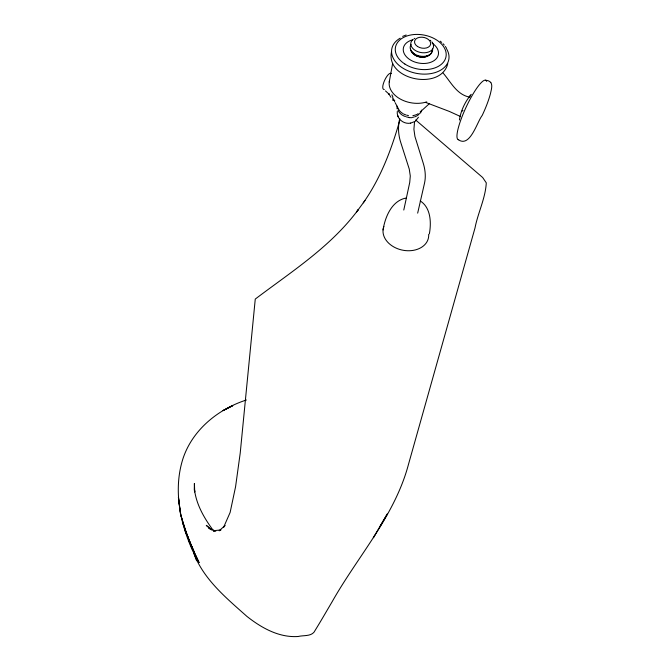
<?xml version="1.0" encoding="UTF-8"?>
<svg xmlns="http://www.w3.org/2000/svg" width="670" height="670" viewBox="0 0 670 670"><rect width="100%" height="100%" fill="white"/><g stroke="black" fill="none" stroke-linecap="round" stroke-linejoin="round"><path stroke-width="1" d="M194.283 490.264L194.401 483.48L194.719 492.023L194.535 489.996C196.544 505.415 204.819 519.066 213.898 531.344M459.419 120.047C460.793 110.676 465.156 101.538 471.253 94.319M392.704 96.212L392.88 100.441L394.756 100.366M447.794 63.633C441.103 91.028 385.51 80.165 391.498 51.825M414.496 122.367L413.909 129.293L414.939 136.521L423.206 163.112C425.207 169.56 425.994 176.511 424.52 183.153L417.67 213.135M389.253 81.949L392.612 63.591M397.092 106.111L397.05 108.833M397.595 108.573L397.653 108.255M399.739 118.556C397.737 126.504 398.265 134.93 400.819 142.693L409.261 169.1L410.283 175.992L409.739 182.433L403.784 210.037M383.056 229.961C385.091 216.912 391.891 200.405 406.464 197.968M429.361 233.872C431.396 222.649 430.902 207.708 420.232 200.933M421.589 110.131L420.567 113.146M399.722 120.642C391.414 149.511 380.736 178.178 363.257 202.859M469.77 97.158L470.348 95.249M389.58 80.408L389.505 80.635A24.907 17.085 10.6 0 0 399.982 98.867A24.907 17.085 10.6 0 0 426.757 101.882M418.44 117.242L415.241 121.345L410.526 123.154M192.935 550.841C202.248 578.319 225.932 597.707 246.92 616.4C261.467 627.865 278.963 637.798 298.116 636.5C303.812 635.018 312.304 636.91 315.193 630.261C320.98 620.931 326.424 611.392 332.019 601.945C357.68 556.41 394.655 516.109 408.39 464.695L475.005 227.968C477.911 212.859 485.482 198.236 486.278 182.851L482.676 177.517L415.651 119.989M379.58 527.206L387.26 514.016L373.349 537.734L374.739 535.38M365.033 200.456L356.532 212.005L358.308 209.593C330.913 246.694 291.425 271.677 255.262 299.071L240.22 453.079L235.572 486.747L230.12 512.475L223.638 527.223L224.86 525.699M429.57 103.465L420.065 112.116M225.003 525.548L219.165 530.782L220.958 529.937L213.429 530.715L214.995 531.009M461.488 111.597L462.945 110.466M384.295 89.604C379.295 89.361 387.578 71.137 391.355 73.449M402.637 36.373L406.171 34.999M246.409 399.99C218.269 409.069 192.809 429.545 183.136 458.146C173.178 488.69 179.686 521.813 192.541 550.472M410.626 123.138C403.549 124.503 396.38 118.623 397.293 111.304M411.891 117.686L409.069 117.635M469.318 97.091C456.563 94.403 450.885 82.083 443.138 73.089M215.773 531.159L208.789 528.186L211.343 529.769M425.601 102.393L449.386 111.446L460.215 116.387M485.549 80.207C494.41 81.011 491.562 88.281 490.406 93.867C488.388 101.304 485.465 108.465 482.207 115.433C477.09 121.781 470.064 148.263 458.171 139.578M490.356 82.368L490.817 82.578M440.215 41.188L441.697 42.419M211.452 529.677L206.268 525.339L211.444 529.828M385.468 90.911L389.195 94.294L388.709 93.632L390.945 97.292M443.063 43.718L444.285 45.074M445.366 46.481L446.605 48.424M395.141 102.644L398.817 109.562A11.541 8.023 10.6 0 0 402.62 113.406M393.474 98.959L394.689 101.706M391.891 94.78L392.252 95.751M191.076 545.037L196.586 560.723M190.983 545.003L192.617 549.869M397.754 115.483L398.064 116.697M419.529 113.423A11.407 7.94 10.6 0 1 419.152 113.959M418.716 114.461A11.407 7.94 10.6 0 1 417.058 115.784M416.405 116.153A11.407 7.94 10.6 0 1 414.956 116.756M414.177 116.982A11.407 7.94 10.6 0 1 412.527 117.309M409.018 117.351A11.407 7.94 10.6 0 1 406.372 116.865M405.509 116.614A11.407 7.94 10.6 0 1 398.591 111.337M398.298 110.717A11.407 7.94 10.6 0 1 398.064 110.089M428.674 234.349A23.073 17.236 11.8 0 1 403.29 250.295A23.073 17.236 11.8 0 1 383.885 226.46M458.674 139.695A32.704 6.474 -65 0 1 466.898 105.508A32.704 6.474 -65 0 1 486.68 81.397M418.105 113.649A11.541 8.023 10.6 0 1 417.494 114.059M416.832 114.428A11.541 8.023 10.6 0 1 412.913 115.592M408.457 115.525A11.541 8.023 10.6 0 1 406.682 115.148M405.811 114.888A11.541 8.023 10.6 0 1 403.365 113.841M433.214 44.237A11.499 7.68 10.5 0 1 419.923 52.344A11.499 7.68 10.5 0 1 412.971 39.446M414.135 38.651A11.499 7.68 10.5 0 1 414.789 38.307M430.19 40.275A11.499 7.68 10.5 0 1 430.793 40.778M431.849 41.867A11.499 7.68 10.5 0 1 432.284 42.436M432.661 43.031A11.499 7.68 10.5 0 1 432.971 43.625M432.284 43.257A17.797 11.943 10.5 0 1 432.678 61.447A17.797 11.943 10.5 0 1 406.313 56.657A17.797 11.943 10.5 0 1 412.946 39.748M446.739 49.186A29.003 19.497 10.5 0 1 434.73 72.703A29.003 19.497 10.5 0 1 397.419 63.876A29.003 19.497 10.5 0 1 400.191 38.173M432.51 48.516A11.348 7.605 10.5 0 1 421.397 56.305A11.348 7.605 10.5 0 1 410.308 46.272M410.484 45.702A11.348 7.605 10.5 0 1 411.045 44.614M431.622 52.453A10.821 7.253 10.5 0 1 420.333 56.933A10.821 7.253 10.5 0 1 410.492 49.178M431.916 50.769A10.821 7.253 10.5 0 1 431.79 51.9M428.515 55.317A9.405 6.306 10.5 0 1 412.636 52.855M412.335 52.369A9.405 6.306 10.5 0 1 412.084 51.875M428.071 55.342A9.347 6.273 10.5 0 1 427.577 55.66M427.05 55.945A9.347 6.273 10.5 0 1 426.472 56.196M425.232 56.59A9.347 6.273 10.5 0 1 419.554 56.64M418.842 56.464A9.347 6.273 10.5 0 1 417.452 56.02M416.79 55.744A9.347 6.273 10.5 0 1 416.154 55.434M415.551 55.091A9.347 6.273 10.5 0 1 414.981 54.731M414.445 54.337A9.347 6.273 10.5 0 1 413.951 53.918M413.105 53.022A9.347 6.273 10.5 0 1 412.745 52.553M223.529 410.341L223.001 410.635L232.783 405.668L223.529 410.341M199.049 562.54L188.647 540.322L199.049 562.54M194.367 552.582L185.163 530.657L194.367 552.582M190.121 543.002L182.382 521.88L190.121 543.002M186.603 534.158L180.59 514.434L178.413 497.173L180.59 514.434L186.603 534.158M417.536 46.498A8.157 5.444 10.5 0 0 430.592 44.379A8.157 5.444 10.5 0 0 419.688 37.311A8.157 5.444 10.5 0 0 417.536 46.498M404.898 64.06A25.703 17.253 10.5 0 0 445.927 57.092A25.703 17.253 10.5 0 0 411.388 34.873A25.703 17.253 10.5 0 0 404.898 64.06"/></g></svg>
